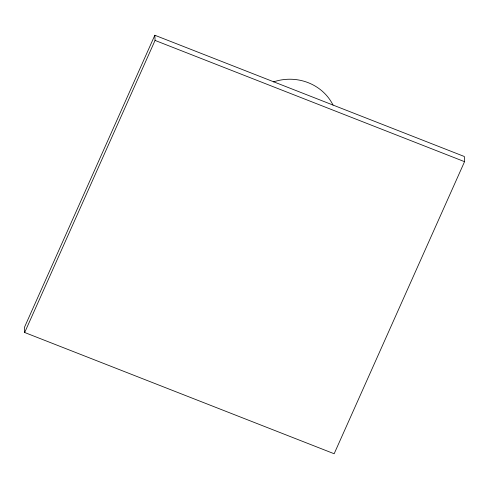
<?xml version="1.0" encoding="UTF-8"?>
<svg xmlns="http://www.w3.org/2000/svg" width="489" height="489" viewBox="0 0 489 489"><rect width="100%" height="100%" fill="white"/><g stroke="black" fill="none" stroke-linecap="round" stroke-linejoin="round"><path stroke-width="0.73" d="M154.842 35.251L24.45 327.33L24.676 332.502L334.158 453.749L464.55 161.67L464.324 156.498L154.842 35.251L155.062 40.422L24.676 332.502M155.062 40.422L464.55 161.67M273.528 81.901A47.983 45.171 -2.5 0 1 333.058 105.129"/></g></svg>
